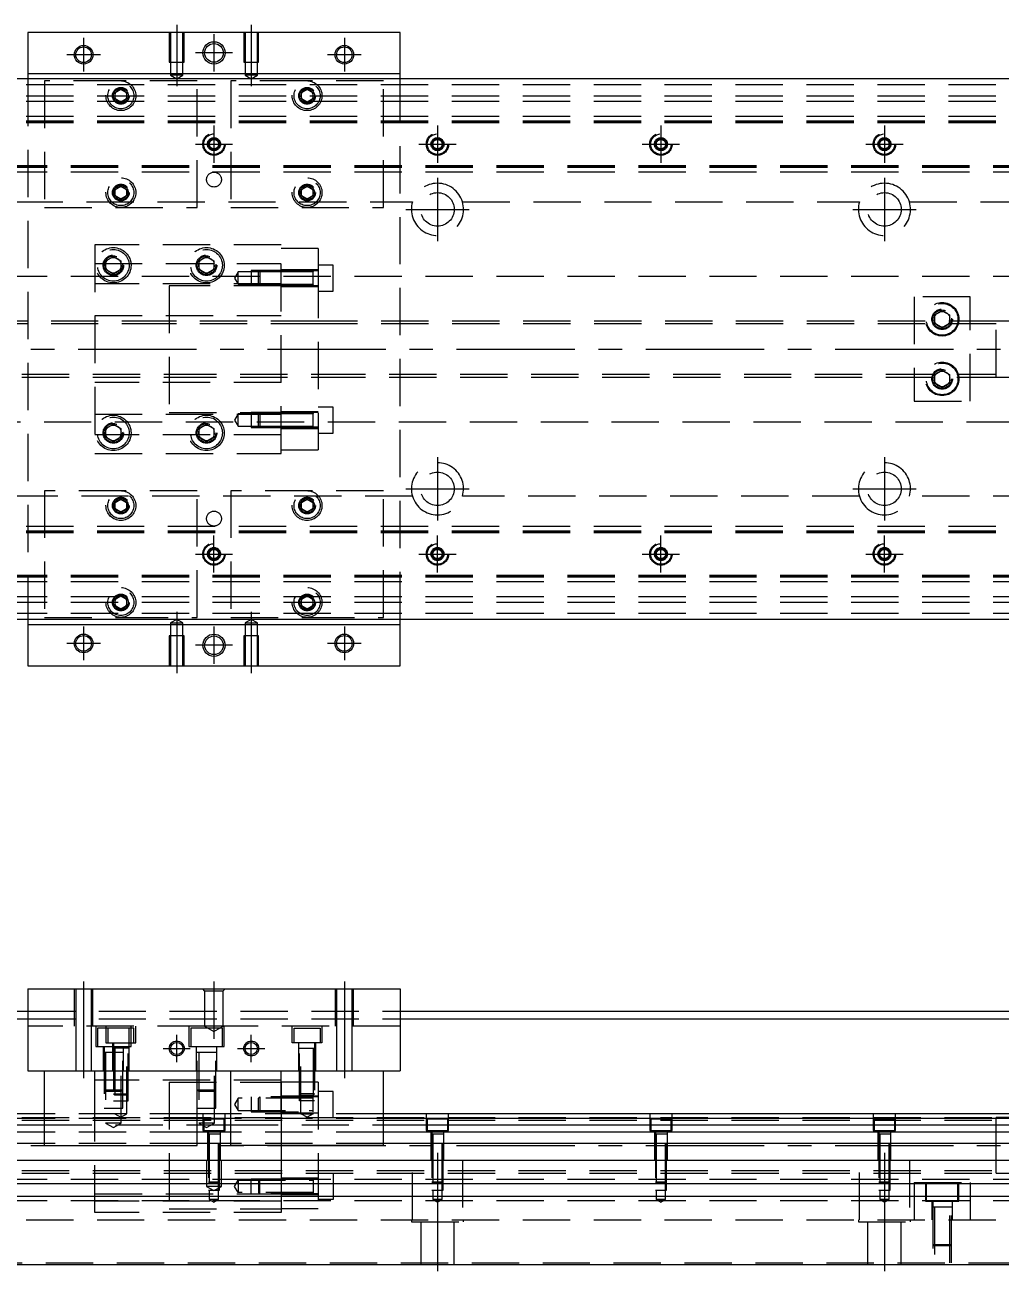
# Model space of a CAD drawing. Extents: x -13 to 741, y -311 to 87.
# Drawn here: x 226.2 to 488.3, y -247.7 to 87 of the extents above; entities that cross this region are included whole.
import ezdxf

# ---------------------------------------------------------------- set-up
doc = ezdxf.new("R2010")
doc.units = 0
doc.linetypes.add('CENTER', pattern=[50.8, 31.75, -6.35, 6.35, -6.35])
doc.linetypes.add('DASHED', pattern=[19.05, 12.7, -6.35])
doc.layers.get('0').update_dxf_attribs({"linetype": 'CONTINUOUS'})
doc.layers.add('CENTER', color=1, linetype='CENTER')

msp = doc.modelspace()

# ---------------------------------------------------------------- linework, layer by layer
at = {"color": 7, "linetype": 'CONTINUOUS'}
for p, q in [((227, 85), (227, 74)), ((327, 85), (227, 85)), ((327, 74), (327, 85)), ((227, 74), (327, 74)), ((227, 74), (227, 72.5)), ((327, 72.5), (327, 74)), ((551, 72.5), (3, 72.5)), ((3, -72.5), (551, -72.5)), ((227, -72.5), (227, -74)), ((327, -74), (327, -72.5)), ((227, -74), (227, -85)), ((327, -74), (227, -74)), ((327, -85), (327, -74)), ((227, -85), (327, -85)), ((227, -171.72), (227, -193.72)), ((227, -171.72), (327, -171.72)), ((327, -171.72), (327, -193.72)), ((3, -177.72), (227, -177.72)), ((11, -179.72), (227, -179.72)), ((327, -177.72), (551, -177.72)), ((327, -179.72), (543, -179.72)), ((227, -193.72), (327, -193.72)), ((231.5, -213.72), (231.5, -193.72)), ((272.5, -213.72), (272.5, -193.72)), ((281.5, -213.72), (281.5, -193.72)), ((322.5, -213.72), (322.5, -193.72)), ((231.5, -205.22), (17, -205.22)), ((231.5, -206.472272), (17, -206.472272)), ((281.5, -205.22), (272.5, -205.22)), ((281.5, -206.472272), (272.5, -206.472272)), ((537, -205.22), (322.5, -205.22)), ((537, -206.472272), (322.5, -206.472272)), ((487, -221.22), (487, -206.22)), ((17, -208.24668), (231.5, -208.24668)), ((231.5, -210.143076), (17, -210.143076)), ((272.5, -208.24668), (281.5, -208.24668)), ((281.5, -210.143076), (272.5, -210.143076)), ((322.5, -208.24668), (537, -208.24668)), ((537, -210.143076), (322.5, -210.143076)), ((231.5, -213.197372), (17, -213.197372)), ((231.5, -213.72), (272.5, -213.72)), ((281.5, -213.197372), (272.5, -213.197372)), ((322.5, -213.72), (281.5, -213.72)), ((537, -213.197372), (322.5, -213.197372)), ((17, -217.72), (537, -217.72)), ((537, -224.02), (17, -224.02)), ((537, -227.42), (17, -227.42)), ((17, -245.72), (537, -245.72))]:
    msp.add_line(p, q, dxfattribs=at)
at = {"color": 3, "linetype": 'DASHED'}
for p, q in [((265.000006, 85), (265.000006, 77)), ((265.35, 85), (265.35, 77)), ((268.65, 77), (268.65, 85)), ((268.999994, 77), (268.999994, 85)), ((285.000006, 85), (285.000006, 77)), ((285.35, 85), (285.35, 77)), ((288.65, 77), (288.65, 85)), ((288.999994, 77), (288.999994, 85)), ((265.000006, 77), (268.999994, 77)), ((265.35, 77), (265.35, 73.5)), ((268.65, 73.5), (268.65, 77)), ((285.000006, 77), (288.999994, 77)), ((285.35, 77), (285.35, 73.5)), ((288.65, 73.5), (288.65, 77)), ((17, 71), (537, 71)), ((227, 72.5), (227, -72.5)), ((231.5, 72), (231.5, 38)), ((252, 72), (231.5, 72)), ((272.5, 72), (252, 72)), ((268.65, 73.5), (265.35, 73.5)), ((265.35, 73.5), (267, 72.547372)), ((267, 72.547372), (268.65, 73.5)), ((272.5, 38), (272.5, 72)), ((302, 72), (281.5, 72)), ((281.5, 72), (281.5, 38)), ((288.65, 73.5), (285.35, 73.5)), ((285.35, 73.5), (287, 72.547372)), ((287, 72.547372), (288.65, 73.5)), ((322.5, 72), (302, 72)), ((322.5, 38), (322.5, 72)), ((327, -72.5), (327, 72.5)), ((17, 68), (537, 68)), ((250, 68), (250.023172, 68.30356)), ((250.5, 68.866026), (252, 69.73205)), ((250.5, 67.133974), (250.5, 68.866026)), ((252, 66.26795), (250.5, 67.133974)), ((252, 69.73205), (253.5, 68.866026)), ((253.5, 67.133974), (252, 66.26795)), ((253.5, 68.866026), (253.5, 67.133974)), ((300.5, 68.866026), (302, 69.73205)), ((300.5, 67.133974), (300.5, 68.866026)), ((302, 66.26795), (300.5, 67.133974)), ((302, 69.73205), (303.5, 68.866026)), ((303.5, 67.133974), (302, 66.26795)), ((303.5, 68.866026), (303.5, 67.133974)), ((303.973226, 68.326156), (304, 68)), ((17, 66.5), (537, 66.5)), ((17, 62.5), (537, 62.5)), ((17, 61.247728), (537, 61.247728)), ((17, 61.1147), (537, 61.1147)), ((17, 61.1), (537, 61.1)), ((17, 60.8), (537, 60.8)), ((275.5, 55), (275.52041, 55.24661)), ((275.75, 55.721688), (277, 56.443376)), ((275.75, 54.278312), (275.75, 55.721688)), ((277, 53.556624), (275.75, 54.278312)), ((277, 56.443376), (278.25, 55.721688)), ((278.25, 54.278312), (277, 53.556624)), ((278.25, 55.721688), (278.25, 54.278312)), ((335.5, 55), (335.52041, 55.24661)), ((335.75, 55.721688), (337, 56.443376)), ((335.75, 54.278312), (335.75, 55.721688)), ((337, 53.556624), (335.75, 54.278312)), ((337, 56.443376), (338.25, 55.721688)), ((338.25, 54.278312), (337, 53.556624)), ((338.25, 55.721688), (338.25, 54.278312)), ((395.5, 55), (395.52041, 55.24661)), ((395.75, 55.721688), (397, 56.443376)), ((395.75, 54.278312), (395.75, 55.721688)), ((397, 53.556624), (395.75, 54.278312)), ((397, 56.443376), (398.25, 55.721688)), ((398.25, 54.278312), (397, 53.556624)), ((398.25, 55.721688), (398.25, 54.278312)), ((455.75, 55.721688), (457, 56.443376)), ((455.75, 54.278312), (455.75, 55.721688)), ((457, 53.556624), (455.75, 54.278312)), ((457, 56.443376), (458.25, 55.721688)), ((458.25, 54.278312), (457, 53.556624)), ((458.25, 55.721688), (458.25, 54.278312)), ((458.477374, 55.25955), (458.5, 55)), ((537, 49.2), (17, 49.2)), ((537, 48.9), (17, 48.9)), ((537, 48.8853), (17, 48.8853)), ((537, 48.752272), (17, 48.752272)), ((537, 47.5), (17, 47.5)), ((250.5, 42.866026), (252, 43.73205)), ((252, 43.73205), (253.5, 42.866026)), ((300.5, 42.866026), (302, 43.73205)), ((302, 43.73205), (303.5, 42.866026)), ((250.5, 41.133974), (250.5, 42.866026)), ((252, 40.26795), (250.5, 41.133974)), ((253.5, 41.133974), (252, 40.26795)), ((253.5, 42.866026), (253.5, 41.133974)), ((253.973226, 42.326156), (254, 42)), ((300.5, 41.133974), (300.5, 42.866026)), ((302, 40.26795), (300.5, 41.133974)), ((303.5, 41.133974), (302, 40.26795)), ((303.5, 42.866026), (303.5, 41.133974)), ((303.973226, 42.326156), (304, 42)), ((223.708204, 39.5), (330.291796, 39.5)), ((231.5, 38), (272.5, 38)), ((281.5, 38), (322.5, 38)), ((343.708204, 39.5), (450.291796, 39.5)), ((463.708204, 39.5), (537, 39.5)), ((245, 28), (245, -28)), ((295, 28), (245, 28)), ((295, -28), (295, 28)), ((305, 27), (295, 27)), ((305, 27), (305, 20.976176)), ((248, 23.6547), (250, 24.809402)), ((248, 21.3453), (248, 23.6547)), ((250, 24.809402), (252, 23.6547)), ((252, 23.6547), (252, 21.3453)), ((273, 23.6547), (275, 24.809402)), ((273, 21.3453), (273, 23.6547)), ((275, 24.809402), (277, 23.6547)), ((277, 23.6547), (277, 21.3453)), ((245, 23), (295, 23)), ((250, 20.190598), (248, 21.3453)), ((252, 21.3453), (250, 20.190598)), ((252.483582, 22.786038), (252.5, 22.5)), ((275, 20.190598), (273, 21.3453)), ((277, 21.3453), (275, 20.190598)), ((277.483582, 22.786038), (277.5, 22.5)), ((283.5, 20.702558), (282.547372, 19.052558)), ((283.5, 17.402558), (283.5, 20.702558)), ((287, 20.702558), (283.5, 20.702558)), ((287, 21.052554), (287, 17.052564)), ((289.35, 21.052554), (287, 21.052554)), ((289, 20.702558), (287, 20.702558)), ((289.35, 21.052558), (289, 20.702558)), ((289, 17.402558), (289, 20.702558)), ((295, 20.702558), (289, 20.702558)), ((295, 20.702558), (289, 20.702558)), ((289.35, 21.052558), (289.35, 17.052558)), ((295, 21.052556), (289.35, 21.052558)), ((295, 21.052554), (289.35, 21.052554)), ((305, 21.302558), (295, 21.302558)), ((303.605, 21.052558), (295, 21.052556)), ((305, 20.976176), (295, 20.976176)), ((303.6, 20.702558), (295, 20.702558)), ((305, 21.052558), (303.595, 21.052558)), ((303.6, 17.052554), (303.6, 21.052564)), ((303.6, 17.052554), (303.6, 21.052564)), ((303.6, 20.702558), (303.6, 21.052564)), ((303.6, 20.836098), (303.6, 21.052558)), ((303.6, 21.052558), (303.6, 20.835892)), ((309, 22.552558), (305, 22.552558)), ((305, 20.976176), (305, -20.976176)), ((309, 15.552558), (309, 22.552558)), ((537, 19.5), (78.969694, 19.5)), ((295, 17.5), (245, 17.5)), ((265, 17), (265, -17)), ((295, 17), (265, 17)), ((282.547372, 19.052558), (283.5, 17.402558)), ((283.5, 17.402558), (287, 17.402558)), ((287, 17.402558), (289, 17.402558)), ((287, 17.052564), (289.35, 17.052564)), ((289, 17.402558), (295, 17.402558)), ((289, 17.402558), (289.35, 17.052558)), ((289, 17.402558), (295, 17.402558)), ((289.35, 17.052564), (295, 17.052564)), ((289.35, 17.052558), (295, 17.052562)), ((295, 17.402558), (303.6, 17.402558)), ((295, 17.052562), (303.605, 17.052558)), ((295, 16.802558), (305, 16.802558)), ((303.595, 17.052558), (305, 17.052558)), ((303.6, 17.052554), (303.6, 17.402558)), ((303.6, 17.269268), (303.6, 17.052558)), ((303.6, 17.052558), (303.6, 17.26902)), ((305, 15.552558), (309, 15.552558)), ((480, 14), (465, 14)), ((465, 14), (465, -14)), ((480, -14), (480, 14)), ((470.5, 9.1547), (472.5, 10.309402)), ((472.5, 10.309402), (474.5, 9.1547)), ((265, 7.5), (54, 7.5)), ((265, 6.75), (54, 6.75)), ((245, 9), (295, 9)), ((305, 7.5), (265, 7.5)), ((305, 7.499994), (265, 7.499994)), ((305, 6.75), (265, 6.75)), ((305, 6.75), (265, 6.75)), ((487, 7.5), (305, 7.5)), ((487, 6.75), (305, 6.75)), ((470.5, 6.8453), (470.5, 9.1547)), ((472.5, 5.690598), (470.5, 6.8453)), ((474.5, 6.8453), (472.5, 5.690598)), ((474.5, 9.1547), (474.5, 6.8453)), ((474.983582, 8.286038), (475, 8)), ((487, -7.5), (487, 7.5)), ((497, 7.5), (487, 7.5)), ((470.5, -6.8453), (472.5, -5.690598)), ((472.5, -5.690598), (474.5, -6.8453)), ((54, -6.75), (265, -6.75)), ((54, -7.5), (265, -7.5)), ((295, -9), (245, -9)), ((265, -6.75), (305, -6.75)), ((265, -6.75), (305, -6.75)), ((265, -7.499994), (305, -7.499994)), ((265, -7.5), (305, -7.5)), ((305, -6.75), (487, -6.75)), ((305, -7.5), (487.005, -7.5)), ((470, -8), (470.018502, -7.696412)), ((470.5, -9.1547), (470.5, -6.8453)), ((472.5, -10.309402), (470.5, -9.1547)), ((474.5, -9.1547), (472.5, -10.309402)), ((474.5, -6.8453), (474.5, -9.1547)), ((487, -7.5), (497, -7.5)), ((309, -15.552558), (305, -15.552558)), ((309, -22.552558), (309, -15.552558)), ((465, -14), (480, -14)), ((78.969694, -19.5), (537, -19.5)), ((245, -17.5), (295, -17.5)), ((265, -17), (295, -17)), ((283.5, -17.402558), (282.547372, -19.052558)), ((282.547372, -19.052558), (283.5, -20.702558)), ((283.5, -20.702558), (283.5, -17.402558)), ((287, -17.402558), (283.5, -17.402558)), ((287, -17.052564), (287, -21.052554)), ((289.35, -17.052564), (287, -17.052564)), ((289, -17.402558), (287, -17.402558)), ((289.35, -17.052558), (289, -17.402558)), ((289, -20.702558), (289, -17.402558)), ((295, -17.402558), (289, -17.402558)), ((295, -17.402558), (289, -17.402558)), ((289.35, -17.052558), (289.35, -21.052558)), ((295, -17.052562), (289.35, -17.052558)), ((295, -17.052564), (289.35, -17.052564)), ((305, -16.802558), (295, -16.802558)), ((303.605, -17.052558), (295, -17.052562)), ((303.6, -17.402558), (295, -17.402558)), ((305, -17.052558), (303.595, -17.052558)), ((303.6, -21.052564), (303.6, -17.052554)), ((303.6, -21.051878), (303.6, -17.052554)), ((303.6, -17.26902), (303.6, -17.052558)), ((303.6, -17.052558), (303.6, -17.269226)), ((295, -23), (245, -23)), ((248, -21.3453), (250, -20.190598)), ((248, -23.6547), (248, -21.3453)), ((250, -20.190598), (252, -21.3453)), ((252, -21.3453), (252, -23.6547)), ((252.483582, -22.213962), (252.5, -22.5)), ((272.5, -22.5), (272.518502, -22.196412)), ((273, -21.3453), (275, -20.190598)), ((273, -23.6547), (273, -21.3453)), ((275, -20.190598), (277, -21.3453)), ((277, -21.3453), (277, -23.6547)), ((283.5, -20.702558), (287, -20.702558)), ((287, -20.702558), (289, -20.702558)), ((287, -21.052554), (289.35, -21.052554)), ((289, -20.702558), (295, -20.702558)), ((289, -20.702558), (289.35, -21.052558)), ((289, -20.702558), (295, -20.702558)), ((289.35, -21.052554), (295, -21.052554)), ((289.35, -21.052558), (295, -21.052556)), ((295, -20.702558), (303.6, -20.702558)), ((305, -20.976176), (295, -20.976176)), ((295, -21.052556), (303.605, -21.052558)), ((295, -21.302558), (305, -21.302558)), ((303.595, -21.052558), (305, -21.052558)), ((303.6, -20.83585), (303.6, -21.052558)), ((303.6, -21.052558), (303.6, -20.836098)), ((303.6, -21.052564), (303.6, -21.051878)), ((305, -20.976176), (305, -27)), ((305, -22.552558), (309, -22.552558)), ((250, -24.809402), (248, -23.6547)), ((252, -23.6547), (250, -24.809402)), ((275, -24.809402), (273, -23.6547)), ((277, -23.6547), (275, -24.809402)), ((245, -28), (295, -28)), ((295, -27), (305, -27)), ((330.291796, -39.5), (223.708204, -39.5)), ((231.5, -38), (231.5, -72)), ((272.5, -38), (231.5, -38)), ((272.5, -72), (272.5, -38)), ((281.5, -38), (281.5, -72)), ((322.5, -38), (281.5, -38)), ((322.5, -72), (322.5, -38)), ((450.291796, -39.5), (343.708204, -39.5)), ((537, -39.5), (463.708204, -39.5)), ((250.5, -41.133974), (252, -40.26795)), ((250.5, -42.866026), (250.5, -41.133974)), ((252, -43.73205), (250.5, -42.866026)), ((252, -40.26795), (253.5, -41.133974)), ((253.5, -42.866026), (252, -43.73205)), ((253.5, -41.133974), (253.5, -42.866026)), ((253.973226, -41.673844), (254, -42)), ((300, -42), (300.030168, -41.653934)), ((300.5, -41.133974), (302, -40.26795)), ((300.5, -42.866026), (300.5, -41.133974)), ((302, -43.73205), (300.5, -42.866026)), ((302, -40.26795), (303.5, -41.133974)), ((303.5, -42.866026), (302, -43.73205)), ((303.5, -41.133974), (303.5, -42.866026)), ((17, -47.5), (537, -47.5)), ((17, -48.752272), (537, -48.752272)), ((17, -48.8853), (537, -48.8853)), ((17, -48.9), (537, -48.9)), ((17, -49.2), (537, -49.2)), ((275.75, -54.278312), (277, -53.556624)), ((275.75, -55.721688), (275.75, -54.278312)), ((277, -56.443376), (275.75, -55.721688)), ((277, -53.556624), (278.25, -54.278312)), ((278.25, -55.721688), (277, -56.443376)), ((278.25, -54.278312), (278.25, -55.721688)), ((278.477374, -54.74045), (278.5, -55)), ((335.75, -54.278312), (337, -53.556624)), ((335.75, -55.721688), (335.75, -54.278312)), ((337, -56.443376), (335.75, -55.721688)), ((337, -53.556624), (338.25, -54.278312)), ((338.25, -55.721688), (337, -56.443376)), ((338.25, -54.278312), (338.25, -55.721688)), ((338.477374, -54.74045), (338.5, -55)), ((395.75, -54.278312), (397, -53.556624)), ((395.75, -55.721688), (395.75, -54.278312)), ((397, -56.443376), (395.75, -55.721688)), ((397, -53.556624), (398.25, -54.278312)), ((398.25, -55.721688), (397, -56.443376)), ((398.25, -54.278312), (398.25, -55.721688)), ((398.477374, -54.74045), (398.5, -55)), ((455.75, -54.278312), (457, -53.556624)), ((455.75, -55.721688), (455.75, -54.278312)), ((457, -56.443376), (455.75, -55.721688)), ((457, -53.556624), (458.25, -54.278312)), ((458.25, -55.721688), (457, -56.443376)), ((458.25, -54.278312), (458.25, -55.721688)), ((458.477374, -54.74045), (458.5, -55)), ((537, -60.8), (17, -60.8)), ((537, -61.1), (17, -61.1)), ((537, -61.1147), (17, -61.1147)), ((537, -61.247728), (17, -61.247728)), ((537, -62.5), (17, -62.5)), ((537, -66.5), (17, -66.5)), ((250.5, -67.133974), (252, -66.26795)), ((252, -66.26795), (253.5, -67.133974)), ((300.5, -67.133974), (302, -66.26795)), ((302, -66.26795), (303.5, -67.133974)), ((537, -68), (17, -68)), ((250, -68), (250.023172, -67.69644)), ((250.5, -68.866026), (250.5, -67.133974)), ((252, -69.73205), (250.5, -68.866026)), ((253.5, -68.866026), (252, -69.73205)), ((253.5, -67.133974), (253.5, -68.866026)), ((300.5, -68.866026), (300.5, -67.133974)), ((302, -69.73205), (300.5, -68.866026)), ((303.5, -68.866026), (302, -69.73205)), ((303.5, -67.133974), (303.5, -68.866026)), ((303.973226, -67.673844), (304, -68)), ((537, -71), (17, -71)), ((231.5, -72), (252, -72)), ((252, -72), (272.5, -72)), ((267, -72.547372), (265.35, -73.5)), ((265.35, -73.5), (267, -73.5)), ((265.35, -73.5), (265.35, -77)), ((268.65, -73.5), (267, -72.547372)), ((267, -73.5), (268.65, -73.5)), ((268.65, -77), (268.65, -73.5)), ((281.5, -72), (302, -72)), ((287, -72.547372), (285.35, -73.5)), ((285.35, -73.5), (287, -73.5)), ((285.35, -73.5), (285.35, -77)), ((288.65, -73.5), (287, -72.547372)), ((287, -73.5), (288.65, -73.5)), ((288.65, -77), (288.65, -73.5)), ((302, -72), (322.5, -72)), ((268.999994, -77), (265.000006, -77)), ((265.000006, -77), (265.000006, -85)), ((265.35, -77), (265.35, -85)), ((268.65, -85), (268.65, -77)), ((268.999994, -85), (268.999994, -77)), ((288.999994, -77), (285.000006, -77)), ((285.000006, -77), (285.000006, -85)), ((285.35, -77), (285.35, -85)), ((288.65, -85), (288.65, -77)), ((288.999994, -85), (288.999994, -77)), ((239.500006, -171.72), (239.500006, -181.72)), ((239.9, -171.72), (239.9, -181.72)), ((244.1, -181.72), (244.1, -171.72)), ((244.499994, -181.72), (244.499994, -171.72)), ((274.5, -172.22), (274, -171.72)), ((274.5, -172.22), (274.5, -181.72)), ((274.5, -172.22), (279.5, -172.22)), ((280, -171.72), (279.5, -172.22)), ((279.5, -181.72), (279.5, -172.22)), ((309.500006, -171.72), (309.500006, -181.72)), ((309.9, -171.72), (309.9, -181.72)), ((314.1, -181.72), (314.1, -171.72)), ((314.499994, -181.72), (314.499994, -171.72)), ((227, -177.72), (327, -177.72)), ((227, -179.72), (327, -179.72)), ((274.5, -181.72), (227, -181.72)), ((239.9, -181.72), (239.9, -193.72)), ((244.1, -193.72), (244.1, -181.72)), ((245.25, -181.72), (245.25, -187.22)), ((254.25, -182.22), (245.75, -182.22)), ((245.75, -182.22), (245.75, -187.22)), ((248, -181.72), (248, -186.22)), ((255.5, -182.22), (248.5, -182.22)), ((248.5, -182.22), (248.5, -186.22)), ((254.25, -187.22), (254.25, -182.22)), ((254.75, -187.22), (254.75, -181.72)), ((255.5, -186.22), (255.5, -182.22)), ((256, -186.22), (256, -181.72)), ((270.25, -181.72), (270.25, -187.22)), ((279.25, -182.22), (270.75, -182.22)), ((270.75, -182.22), (270.75, -187.22)), ((279.5, -181.72), (274.5, -181.72)), ((274.5, -181.72), (277, -183.163376)), ((277, -183.163376), (279.5, -181.72)), ((279.25, -187.22), (279.25, -182.22)), ((327, -181.72), (279.5, -181.72)), ((279.75, -187.22), (279.75, -181.72)), ((298, -186.22), (298, -181.72)), ((298.5, -182.22), (305.5, -182.22)), ((298.5, -186.22), (298.5, -182.22)), ((305.5, -182.22), (305.5, -186.22)), ((306, -181.72), (306, -186.22)), ((309.9, -181.72), (309.9, -193.72)), ((314.1, -193.72), (314.1, -181.72)), ((245.25, -187.22), (254.75, -187.22)), ((247.25, -187.22), (247.25, -193.72)), ((247.500006, -187.22), (247.500006, -203.72)), ((248, -186.22), (256, -186.22)), ((249.75, -186.22), (249.75, -193.72)), ((249.999972, -186.22), (250.000006, -201.72)), ((252.499994, -203.72), (252.499994, -187.22)), ((252.75, -193.72), (252.75, -187.22)), ((253.999994, -201.72), (254.000028, -186.22)), ((254.25, -193.72), (254.25, -186.22)), ((270.25, -187.22), (279.75, -187.22)), ((272.25, -187.22), (272.25, -193.72)), ((272.500006, -203.72), (272.500006, -187.22)), ((277.499994, -203.72), (277.499994, -187.22)), ((277.75, -193.72), (277.75, -187.22)), ((306, -186.22), (298, -186.22)), ((299.75, -193.72), (299.75, -186.22)), ((300.000006, -201.72), (299.999972, -186.22)), ((304.000028, -186.22), (303.999994, -201.72)), ((304.25, -186.22), (304.25, -193.72)), ((252.500006, -188.82), (247.499994, -188.82)), ((247.9, -188.82), (247.9, -207.72)), ((254.25, -187.62), (249.999994, -187.62)), ((250.35, -187.62), (250.35, -205.22)), ((252.1, -207.72), (252.1, -188.82)), ((253.65, -205.22), (253.65, -187.62)), ((277.500006, -188.82), (272.499994, -188.82)), ((272.9, -188.82), (272.9, -207.72)), ((277.1, -207.72), (277.1, -188.82)), ((299.75, -187.62), (304.000006, -187.62)), ((300.35, -205.22), (300.35, -187.62)), ((303.65, -187.62), (303.65, -205.22)), ((245, -205.22), (245, -193.72)), ((295, -205.22), (295, -193.72)), ((295, -196.22), (245, -196.22)), ((265, -196.72), (265, -230.72)), ((265, -196.72), (295, -196.72)), ((305, -196.72), (295, -196.72)), ((295, -196.72), (295, -230.72)), ((305, -196.72), (305, -230.72)), ((247.5, -198.82), (250, -198.82)), ((247.5, -198.82), (247.9, -199.22)), ((250, -199.22), (247.9, -199.22)), ((250, -198.82), (250.35, -198.82)), ((250.35, -199.22), (250, -199.22)), ((250, -199.87), (254, -199.87)), ((250, -199.87), (250.35, -200.22)), ((250.35, -198.82), (252.5, -198.82)), ((252.1, -199.22), (250.35, -199.22)), ((253.65, -200.22), (250.35, -200.22)), ((252.1, -199.22), (252.5, -198.82)), ((253.65, -200.22), (254, -199.87)), ((272.5, -198.82), (277.5, -198.82)), ((272.5, -198.82), (272.9, -199.22)), ((277.1, -199.22), (272.9, -199.22)), ((277.1, -199.22), (277.5, -198.82)), ((305, -200.719975), (287, -200.720006)), ((287, -200.720006), (287, -204.719994)), ((289.35, -200.72), (289, -201.07)), ((289.35, -200.72), (289.35, -204.72)), ((305, -200.47), (295, -200.47)), ((304, -199.87), (300, -199.87)), ((300.35, -200.22), (300, -199.87)), ((300.35, -200.22), (303.65, -200.22)), ((303.6, -204.720006), (303.6, -200.719994)), ((304, -199.87), (303.65, -200.22)), ((309, -199.22), (305, -199.22)), ((309, -205.22), (309, -199.22)), ((247.500006, -203.72), (252.499994, -203.72)), ((250.000006, -201.72), (253.999994, -201.72)), ((272.500006, -203.72), (277.499994, -203.72)), ((283.5, -201.07), (282.547372, -202.72)), ((282.547372, -202.72), (283.5, -204.37)), ((283.5, -204.37), (283.5, -201.07)), ((303.6, -201.07), (283.5, -201.07)), ((289, -204.37), (289, -201.07)), ((303.999994, -201.72), (300.000006, -201.72)), ((54, -206.22), (487, -206.22)), ((54, -206.97), (487, -206.97)), ((272.5, -205.22), (231.5, -205.22)), ((272.5, -206.472272), (231.5, -206.472272)), ((245, -231.72), (245, -205.22)), ((253.65, -205.22), (250.35, -205.22)), ((250.35, -205.22), (252, -206.172628)), ((252, -206.172628), (253.65, -205.22)), ((274, -205.22), (274, -209.72)), ((279.75, -206.72), (274.25, -206.72)), ((274.25, -206.72), (274.25, -209.72)), ((279.75, -209.72), (279.75, -206.72)), ((280, -209.72), (280, -205.22)), ((322.5, -205.22), (281.5, -205.22)), ((322.5, -206.472272), (281.5, -206.472272)), ((283.5, -204.37), (303.6, -204.37)), ((287, -204.719994), (305, -204.720025)), ((289, -204.37), (289.35, -204.72)), ((295, -204.97), (305, -204.97)), ((295, -205.22), (295, -231.72)), ((300.35, -205.22), (303.65, -205.22)), ((302, -206.172628), (300.35, -205.22)), ((303.65, -205.22), (302, -206.172628)), ((305, -206.22), (309, -206.22)), ((309, -206.22), (309, -205.22)), ((334, -205.22), (334, -209.72)), ((339.75, -206.72), (334.25, -206.72)), ((334.25, -206.72), (334.25, -209.72)), ((339.75, -209.72), (339.75, -206.72)), ((340, -209.72), (340, -205.22)), ((394, -205.22), (394, -209.72)), ((399.75, -206.72), (394.25, -206.72)), ((394.25, -206.72), (394.25, -209.72)), ((399.75, -209.72), (399.75, -206.72)), ((400, -209.72), (400, -205.22)), ((454, -205.22), (454, -209.72)), ((459.75, -206.72), (454.25, -206.72)), ((454.25, -206.72), (454.25, -209.72)), ((459.75, -209.72), (459.75, -206.72)), ((460, -209.72), (460, -205.22)), ((497, -206.22), (487, -206.22)), ((231.5, -208.24668), (272.5, -208.24668)), ((272.5, -210.143076), (231.5, -210.143076)), ((252.1, -207.72), (247.9, -207.72)), ((247.9, -207.72), (250, -208.932436)), ((250, -208.932436), (252.1, -207.72)), ((277.1, -207.72), (272.9, -207.72)), ((272.9, -207.72), (275, -208.932436)), ((274, -209.72), (280, -209.72)), ((275, -208.932436), (277.1, -207.72)), ((275.25, -209.72), (275.25, -217.72)), ((278.500006, -210.72), (275.499994, -210.72)), ((275.500006, -209.72), (275.500006, -225.72)), ((275.75, -210.72), (275.75, -225.72)), ((278.25, -225.72), (278.25, -210.72)), ((278.499994, -225.72), (278.499994, -209.72)), ((278.75, -217.72), (278.75, -209.72)), ((281.5, -208.24668), (322.5, -208.24668)), ((322.5, -210.143076), (281.5, -210.143076)), ((334, -209.72), (340, -209.72)), ((335.25, -209.72), (335.25, -217.72)), ((338.500006, -210.72), (335.499994, -210.72)), ((335.500006, -209.72), (335.500006, -225.72)), ((335.75, -210.72), (335.75, -225.72)), ((338.25, -225.72), (338.25, -210.72)), ((338.499994, -225.72), (338.499994, -209.72)), ((338.75, -217.72), (338.75, -209.72)), ((394, -209.72), (400, -209.72)), ((395.25, -209.72), (395.25, -217.72)), ((398.500006, -210.72), (395.499994, -210.72)), ((395.500006, -209.72), (395.500006, -225.72)), ((395.75, -210.72), (395.75, -225.72)), ((398.25, -225.72), (398.25, -210.72)), ((398.499994, -225.72), (398.499994, -209.72)), ((398.75, -217.72), (398.75, -209.72)), ((454, -209.72), (460, -209.72)), ((455.25, -209.72), (455.25, -217.72)), ((458.500006, -210.72), (455.499994, -210.72)), ((455.500006, -209.72), (455.500006, -225.72)), ((455.75, -210.72), (455.75, -225.72)), ((458.25, -225.72), (458.25, -210.72)), ((458.499994, -225.72), (458.499994, -209.72)), ((458.75, -217.72), (458.75, -209.72)), ((272.5, -213.197372), (231.5, -213.197372)), ((322.5, -213.197372), (281.5, -213.197372)), ((54, -220.47), (487, -220.47)), ((275, -217.72), (275, -224.72)), ((279, -224.72), (279, -217.72)), ((330.291796, -233.72), (330.291796, -217.72)), ((343.708204, -217.72), (343.708204, -233.72)), ((450.291796, -233.72), (450.291796, -217.72)), ((463.708204, -217.72), (463.708204, -233.72)), ((537, -222.87), (17, -222.87)), ((54, -221.22), (487, -221.22)), ((275.5, -223.47), (278.5, -223.47)), ((275.5, -223.47), (275.75, -223.72)), ((278.25, -223.72), (275.75, -223.72)), ((278.25, -223.72), (278.5, -223.47)), ((282.547372, -224.72), (283.5, -223.07)), ((283.5, -223.07), (283.5, -226.37)), ((283.5, -223.07), (303.6, -223.07)), ((287, -222.720006), (305, -222.719975)), ((287, -226.719994), (287, -222.720006)), ((289, -223.07), (289.35, -222.72)), ((289, -223.07), (289, -226.37)), ((289.35, -226.72), (289.35, -222.72)), ((295, -222.47), (305, -222.47)), ((303.6, -222.719994), (303.6, -226.720006)), ((305, -221.22), (309, -221.22)), ((309, -221.22), (309, -222.22)), ((309, -222.22), (309, -228.22)), ((335.5, -223.47), (338.5, -223.47)), ((335.5, -223.47), (335.75, -223.72)), ((338.25, -223.72), (335.75, -223.72)), ((338.25, -223.72), (338.5, -223.47)), ((395.5, -223.47), (398.5, -223.47)), ((395.5, -223.47), (395.75, -223.72)), ((398.25, -223.72), (395.75, -223.72)), ((398.25, -223.72), (398.5, -223.47)), ((455.5, -223.47), (458.5, -223.47)), ((455.5, -223.47), (455.75, -223.72)), ((458.25, -223.72), (455.75, -223.72)), ((458.25, -223.72), (458.5, -223.47)), ((465, -223.72), (465, -224.02)), ((465, -223.72), (480, -223.72)), ((465, -224.02), (465, -227.42)), ((468, -223.72), (468, -228.72)), ((468.25, -223.72), (468.25, -224.02)), ((468.25, -224.02), (468.25, -227.42)), ((476.75, -224.02), (476.75, -223.72)), ((476.75, -227.42), (476.75, -224.02)), ((477, -228.72), (477, -223.72)), ((480, -223.72), (480, -224.02)), ((480, -224.02), (480, -227.42)), ((487, -221.22), (497, -221.22)), ((245, -226.72), (295, -226.72)), ((279, -224.72), (275, -224.72)), ((275, -224.72), (277, -225.8747)), ((275.500006, -225.72), (278.499994, -225.72)), ((275.75, -225.72), (275.75, -228.22)), ((277, -225.8747), (279, -224.72)), ((278.25, -228.22), (278.25, -225.72)), ((283.5, -226.37), (282.547372, -224.72)), ((303.6, -226.37), (283.5, -226.37)), ((305, -226.720025), (287, -226.719994)), ((289.35, -226.72), (289, -226.37)), ((305, -226.97), (295, -226.97)), ((335.500006, -225.72), (338.499994, -225.72)), ((335.75, -225.72), (335.75, -228.22)), ((338.25, -228.22), (338.25, -225.72)), ((395.500006, -225.72), (398.499994, -225.72)), ((395.75, -225.72), (395.75, -228.22)), ((398.25, -228.22), (398.25, -225.72)), ((455.500006, -225.72), (458.499994, -225.72)), ((455.75, -225.72), (455.75, -228.22)), ((458.25, -228.22), (458.25, -225.72)), ((465, -227.42), (465, -233.72)), ((468.25, -227.42), (468.25, -228.72)), ((476.75, -228.72), (476.75, -227.42)), ((480, -227.42), (480, -233.72)), ((537, -228.57), (17, -228.57)), ((295, -228.728332), (245, -228.728332)), ((265, -230.72), (295, -230.72)), ((278.25, -228.22), (275.75, -228.22)), ((275.75, -228.22), (277, -228.941688)), ((277, -228.941688), (278.25, -228.22)), ((305, -230.72), (295, -230.72)), ((309, -228.22), (305, -228.22)), ((338.25, -228.22), (335.75, -228.22)), ((335.75, -228.22), (337, -228.941688)), ((337, -228.941688), (338.25, -228.22)), ((398.25, -228.22), (395.75, -228.22)), ((395.75, -228.22), (397, -228.941688)), ((397, -228.941688), (398.25, -228.22)), ((458.25, -228.22), (455.75, -228.22)), ((455.75, -228.22), (457, -228.941688)), ((457, -228.941688), (458.25, -228.22)), ((468, -228.72), (477, -228.72)), ((469.75, -228.72), (469.75, -233.72)), ((475.000006, -230.32), (469.999994, -230.32)), ((470.000006, -228.72), (470.000006, -245.22)), ((470.4, -230.32), (470.4, -245.22)), ((474.6, -245.22), (474.6, -230.32)), ((474.999994, -245.22), (474.999994, -228.72)), ((475.25, -233.72), (475.25, -228.72)), ((17, -233.72), (537, -233.72)), ((295, -231.72), (245, -231.72)), ((330, -233.72), (330, -234.22)), ((330, -234.22), (344, -234.22)), ((332.5, -234.22), (332.5, -245.72)), ((341.5, -245.72), (341.5, -234.22)), ((344, -234.22), (344, -233.72)), ((450, -233.72), (450, -234.22)), ((450, -234.22), (464, -234.22)), ((452.5, -234.22), (452.5, -245.72)), ((461.5, -245.72), (461.5, -234.22)), ((464, -234.22), (464, -233.72)), ((470, -240.32), (475, -240.32)), ((470, -240.32), (470.4, -240.72)), ((474.6, -240.72), (470.4, -240.72)), ((474.6, -240.72), (475, -240.32)), ((79.499994, -245.22), (537, -245.22))]:
    msp.add_line(p, q, dxfattribs=at)
at = {"color": 3, "linetype": 'CONTINUOUS'}
for centre, radius in [((242, 79), 2.5), ((312, 79), 2.5), ((242, -79), 2.5), ((312, -79), 2.5), ((267, -187.72), 2), ((287, -187.72), 2)]:
    msp.add_circle(centre, radius, dxfattribs=at)
at = {"color": 7, "linetype": 'CONTINUOUS'}
for centre, radius in [((242, 79), 2.1), ((277, 79.5), 3), ((277, 79.5), 2.5), ((312, 79), 2.1), ((242, -79), 2.1), ((277, -79.5), 3), ((312, -79), 2.1), ((277, -79.5), 2.5), ((267, -187.72), 1.65), ((287, -187.72), 1.65)]:
    msp.add_circle(centre, radius, dxfattribs=at)
at = {"color": 3, "linetype": 'DASHED'}
for centre, radius in [((252, 68), 4), ((252, 68), 3.5), ((302, 68), 4), ((302, 68), 3.5), ((252, 68), 2.25), ((252, 68), 2), ((302, 68), 2.25), ((302, 68), 2), ((277, 55), 3), ((277, 55), 2.75), ((337, 55), 3), ((337, 55), 2.75), ((397, 55), 3), ((397, 55), 2.75), ((457, 55), 3), ((457, 55), 2.75), ((277, 55), 1.75), ((277, 55), 1.5), ((277, 55), 1.25), ((337, 55), 1.75), ((337, 55), 1.5), ((337, 55), 1.25), ((397, 55), 1.75), ((397, 55), 1.5), ((397, 55), 1.25), ((457, 55), 1.75), ((457, 55), 1.5), ((457, 55), 1.25), ((277, 45.5), 2), ((252, 42), 4), ((252, 42), 3.5), ((252, 42), 2.25), ((252, 42), 2), ((252, 42), 1.65), ((302, 42), 4), ((302, 42), 3.5), ((302, 42), 2.25), ((302, 42), 2), ((302, 42), 1.65), ((337, 37.5), 4.5), ((457, 37.5), 4.5), ((250, 22.5), 4.75), ((275, 22.5), 4.75), ((250, 22.5), 4.25), ((250, 22.5), 2.75), ((250, 22.5), 2.5), ((250, 22.5), 2.1), ((275, 22.5), 4.25), ((275, 22.5), 2.75), ((275, 22.5), 2.5), ((275, 22.5), 2.1), ((472.5, 8), 4.5), ((472.5, 8), 4.25), ((472.5, 8), 2.75), ((472.5, 8), 2.5), ((472.5, 8), 2.1), ((472.5, -8), 4.5), ((472.5, -8), 4.25), ((472.5, -8), 2.75), ((472.5, -8), 2.5), ((472.5, -8), 2.1), ((250, -22.5), 4.75), ((250, -22.5), 4.25), ((250, -22.5), 2.75), ((250, -22.5), 2.5), ((275, -22.5), 4.75), ((275, -22.5), 4.25), ((275, -22.5), 2.75), ((275, -22.5), 2.5), ((250, -22.5), 2.1), ((275, -22.5), 2.1), ((337, -37.5), 4.5), ((457, -37.5), 4.5), ((252, -42), 4), ((252, -42), 3.5), ((252, -42), 2.25), ((252, -42), 2), ((302, -42), 4), ((302, -42), 3.5), ((302, -42), 2.25), ((302, -42), 2), ((252, -42), 1.65), ((277, -45.5), 2), ((302, -42), 1.65), ((277, -55), 3), ((277, -55), 2.75), ((277, -55), 1.75), ((277, -55), 1.5), ((337, -55), 3), ((337, -55), 2.75), ((337, -55), 1.75), ((337, -55), 1.5), ((397, -55), 3), ((397, -55), 2.75), ((397, -55), 1.75), ((397, -55), 1.5), ((457, -55), 3), ((457, -55), 2.75), ((457, -55), 1.75), ((457, -55), 1.5), ((277, -55), 1.25), ((337, -55), 1.25), ((397, -55), 1.25), ((457, -55), 1.25), ((252, -68), 4), ((252, -68), 3.5), ((252, -68), 2.25), ((252, -68), 2), ((302, -68), 4), ((302, -68), 3.5), ((302, -68), 2.25), ((302, -68), 2)]:
    msp.add_circle(centre, radius, dxfattribs=at)
for centre, radius, start, end in [((252, 68), 1.65, 155.380023, 180), ((252, 68), 1.65, 180, 204.619977), ((252, 68), 1.65, 144.619977, 155.380023), ((252, 68), 1.65, 204.619977, 215.380023), ((252, 68), 1.65, 95.380023, 144.619977), ((252, 68), 1.65, 215.380023, 264.619977), ((252, 68), 1.65, 84.619977, 95.380023), ((252, 68), 1.65, 35.380023, 84.619977), ((252, 68), 1.65, 275.380023, 324.619977), ((252, 68), 1.65, 24.619977, 35.380023), ((252, 68), 1.65, 324.619977, 335.380023), ((252, 68), 1.65, 335.380023, 24.619977), ((302, 68), 1.65, 155.380023, 180), ((302, 68), 1.65, 180, 204.619977), ((302, 68), 1.65, 144.619977, 155.380023), ((302, 68), 1.65, 204.619977, 215.380023), ((302, 68), 1.65, 95.380023, 144.619977), ((302, 68), 1.65, 215.380023, 264.619977), ((302, 68), 1.65, 84.619977, 95.380023), ((302, 68), 1.65, 35.380023, 84.619977), ((302, 68), 1.65, 275.380023, 324.619977), ((302, 68), 1.65, 24.619977, 35.380023), ((302, 68), 1.65, 324.619977, 335.380023), ((302, 68), 1.65, 335.380023, 24.619977), ((252, 68), 1.65, 264.619977, 275.380023), ((302, 68), 1.65, 264.619977, 275.380023), ((337, 37.5), 7, 16.60155, 163.39845), ((457, 37.5), 7, 16.60155, 163.39845), ((337, 37.5), 7, 163.39845, 16.60155), ((457, 37.5), 7, 163.39845, 16.60155), ((337, -37.5), 7, 343.39845, 196.60155), ((457, -37.5), 7, 343.39845, 196.60155), ((337, -37.5), 7, 196.60155, 343.39845), ((457, -37.5), 7, 196.60155, 343.39845), ((252, -68), 1.65, 95.380023, 144.619977), ((252, -68), 1.65, 84.619977, 95.380023), ((252, -68), 1.65, 35.380023, 84.619977), ((302, -68), 1.65, 95.380023, 144.619977), ((302, -68), 1.65, 84.619977, 95.380023), ((302, -68), 1.65, 35.380023, 84.619977), ((252, -68), 1.65, 155.380023, 180), ((252, -68), 1.65, 180, 204.619977), ((252, -68), 1.65, 144.619977, 155.380023), ((252, -68), 1.65, 204.619977, 215.380023), ((252, -68), 1.65, 215.380023, 264.619977), ((252, -68), 1.65, 264.619977, 275.380023), ((252, -68), 1.65, 275.380023, 324.619977), ((252, -68), 1.65, 24.619977, 35.380023), ((252, -68), 1.65, 324.619977, 335.380023), ((252, -68), 1.65, 335.380023, 24.619977), ((302, -68), 1.65, 155.380023, 180), ((302, -68), 1.65, 180, 204.619977), ((302, -68), 1.65, 144.619977, 155.380023), ((302, -68), 1.65, 204.619977, 215.380023), ((302, -68), 1.65, 215.380023, 264.619977), ((302, -68), 1.65, 264.619977, 275.380023), ((302, -68), 1.65, 275.380023, 324.619977), ((302, -68), 1.65, 24.619977, 35.380023), ((302, -68), 1.65, 324.619977, 335.380023), ((302, -68), 1.65, 335.380023, 24.619977)]:
    msp.add_arc(centre, radius, start, end, dxfattribs=at)
at = {"layer": 'CENTER', "color": 1, "linetype": 'CENTER'}
for p, q in [((267, 87), (267, 70.547372)), ((277, 84.5), (277, 74.5)), ((287, 87), (287, 70.547372)), ((242, 83.5), (242, 74.5)), ((312, 83.5), (312, 74.5)), ((246.5, 79), (237.5, 79)), ((282, 79.5), (272, 79.5)), ((316.5, 79), (307.5, 79)), ((277, 60), (277, 50)), ((337, 60), (337, 50)), ((397, 60), (397, 50)), ((457, 60), (457, 50)), ((272, 55), (282, 55)), ((332, 55), (342, 55)), ((392, 55), (402, 55)), ((452, 55), (462, 55)), ((337, 46), (337, 29)), ((457, 46), (457, 29)), ((328.5, 37.5), (345.5, 37.5)), ((448.5, 37.5), (465.5, 37.5)), ((-13.447893, 0), (594.546148, 0)), ((337, -29), (337, -46)), ((457, -29), (457, -46)), ((328.5, -37.5), (345.5, -37.5)), ((448.5, -37.5), (465.5, -37.5)), ((277, -60), (277, -50)), ((337, -60), (337, -50)), ((397, -60), (397, -50)), ((457, -60), (457, -50)), ((272, -55), (282, -55)), ((332, -55), (342, -55)), ((392, -55), (402, -55)), ((452, -55), (462, -55)), ((267, -70.547372), (267, -87)), ((287, -70.547372), (287, -87)), ((242, -74.5), (242, -83.5)), ((277, -74.5), (277, -84.5)), ((312, -74.5), (312, -83.5)), ((246.5, -79), (237.5, -79)), ((282, -79.5), (272, -79.5)), ((316.5, -79), (307.5, -79)), ((242, -169.72), (242, -195.72)), ((277, -169.72), (277, -185.163376)), ((312, -169.72), (312, -195.72)), ((267, -191.37), (267, -184.07)), ((287, -191.37), (287, -184.07)), ((263.35, -187.72), (270.65, -187.72)), ((283.35, -187.72), (290.65, -187.72)), ((-13.447893, -213.72), (594.546148, -213.72)), ((337, -215.72), (337, -247.72)), ((457, -215.72), (457, -247.72))]:
    msp.add_line(p, q, dxfattribs=at)

doc.saveas('drawing.dxf')
